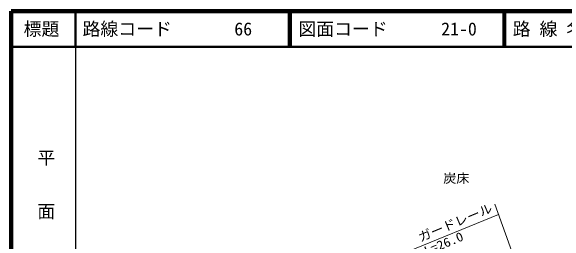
# Model space of a CAD drawing. Units: millimetres, scale not verified. Extents: x 40000 to 680000, y 20000 to 380000.
# Drawn here: x 40000 to 194976, y 315363 to 380000 of the extents above; entities that cross this region are included whole.
import ezdxf
from ezdxf.enums import TextEntityAlignment as Align

# ---------------------------------------------------------------- set-up
doc = ezdxf.new("R2010")
doc.units = ezdxf.units.MM
doc.header["$LTSCALE"] = 1000
for name, color, linetype, lineweight in [('M-TTL', 2, 'Continuous', 140), ('M-TTL-BAND', 7, 'Continuous', 25), ('M-TTL-LINE', 7, 'Continuous', 50), ('M-TTL-TXT', 7, 'Continuous', 13), ('M-WORK', 1, 'Continuous', 13)]:
    doc.layers.add(name, color=color, linetype=linetype, lineweight=lineweight)
doc.styles.add('@ＭＳ ゴシック', font='')
doc.styles.add('ＭＳ ゴシック', font='')
doc.styles.get('@ＭＳ ゴシック').set_extended_font_data('@MS Gothic')
doc.styles.get('ＭＳ ゴシック').set_extended_font_data('MS Gothic')

msp = doc.modelspace()

# ---------------------------------------------------------------- linework, layer by layer
at = {"layer": 'M-TTL'}
for p, q in [((40000, 380000), (40000, 20000)), ((680000, 380000), (40000, 380000))]:
    msp.add_line(p, q, dxfattribs=at)
at = {"layer": 'M-TTL-BAND'}
msp.add_line((58000, 370000), (58000, 20000), dxfattribs=at)
at = {"layer": 'M-TTL-LINE'}
for p, q in [((58000, 380000), (58000, 370000)), ((117750, 380000), (117750, 370000)), ((118250, 380000), (118250, 370000)), ((177750, 380000), (177750, 370000)), ((178250, 380000), (178250, 370000)), ((40000, 370000), (680000, 370000))]:
    msp.add_line(p, q, dxfattribs=at)
at = {"layer": 'M-WORK'}
for p, q in [((188072, 290484), (175358, 325926)), ((151293, 312817), (176404, 323011))]:
    msp.add_line(p, q, dxfattribs=at)

# ---------------------------------------------------------------- texts
at = {"layer": 'M-TTL-BAND', "style": '@ＭＳ ゴシック'}
msp.add_text('平\u3000\u3000面\u3000\u3000図', height=3666, rotation=270, dxfattribs=at).set_placement((49777, 306475), align=Align.MIDDLE_RIGHT)
at = {"layer": 'M-TTL-TXT', "style": 'ＭＳ ゴシック'}
msp.add_text('標題', height=3666, dxfattribs=at).set_placement((48500, 375000), align=Align.MIDDLE_CENTER)
for s, p in [('路線コード       66', (60000, 375000)), ('図面コード      21-0', (120380, 375000)), ('路 線 名      主要地方道長門油谷線', (180380, 375000))]:
    msp.add_text(s, height=3666, dxfattribs=at).set_placement(p, align=Align.MIDDLE_LEFT)
at = {"layer": 'M-WORK', "style": 'ＭＳ ゴシック', "width": 1.05}
msp.add_text('炭床', height=2566, dxfattribs=at).set_placement((160913, 331123), align=Align.BOTTOM_LEFT)
at = {"layer": 'M-WORK', "style": 'ＭＳ ゴシック'}
for s, width, p in [('ガードレール', 1.05, (154904, 314623)), ('L=26.0', 1.1, (156532, 310752))]:
    msp.add_text(s, height=2566, rotation=22.809, dxfattribs=dict(at, width=width)).set_placement(p, align=Align.BOTTOM_LEFT)

doc.saveas('drawing.dxf')
